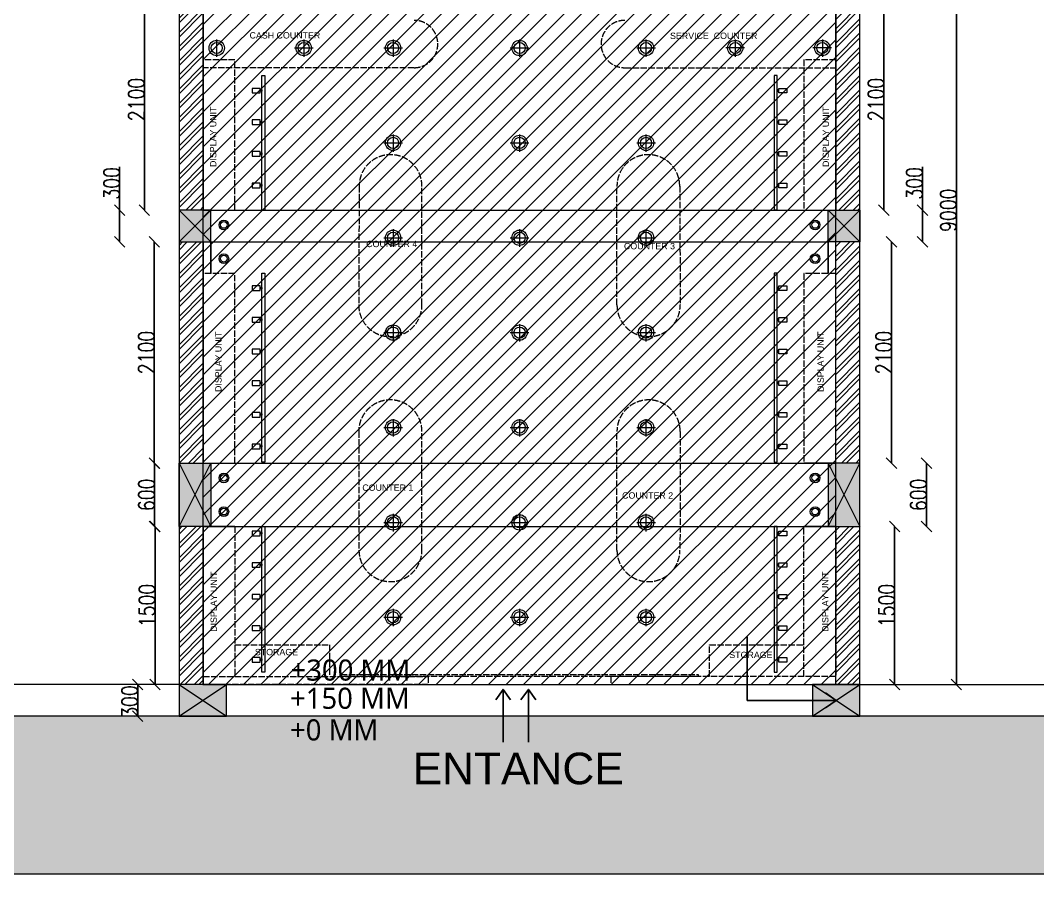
# Model space of a CAD drawing. Header units: millimetres. Extents: x 1926 to 160733, y 10813 to 39285.
# Drawn here: x 90556 to 100208, y 21047 to 29227 of the extents above; entities that cross this region are included whole.
import ezdxf

# ---------------------------------------------------------------- set-up
doc = ezdxf.new("R2010")
doc.units = ezdxf.units.MM
doc.linetypes.add('ACAD_ISO02W100', pattern=[15, 12, -3])
doc.layers.get('Defpoints').update_dxf_attribs({"lineweight": 0})
for name, color, linetype, lineweight in [('celling', 30, 'Continuous', 0), ('COLOUNM', 7, 'Continuous', 0), ('furn 2', 253, 'ACAD_ISO02W100', 0), ('hatch', 7, 'Continuous', 0), ('SCALE FORMET TEXT', 7, 'Continuous', 0), ('txt', 5, 'Continuous', 0), ('wall', 250, 'Continuous', 0)]:
    doc.layers.add(name, color=color, linetype=linetype, lineweight=lineweight)
doc.styles.add('DIM_FONT', font='SIMPLEX.shx', dxfattribs={"width": 0.8})
doc.styles.get("Standard").update_dxf_attribs({"font": 'arial.ttf'})
doc.styles.add('style4', font='swissck.ttf')
doc.dimstyles.new('Annotative', dxfattribs={"dimscale": 0, "dimtxt": 2.5, "dimasz": 2.5, "dimexe": 1.25, "dimexo": 0.625, "dimtad": 1, "dimtxsty": 'Standard', "dimcen": 2.5, "dimadec": 0, "dimazin": 0, "dimtfac": 1, "dimtmove": 0, "dimatfit": 3, "dimfxl": 1, "dimarcsym": 0})
doc.dimstyles.new('ISO-25', dxfattribs={"dimtxt": 2.5, "dimasz": 2.5, "dimexe": 1.25, "dimexo": 0.625, "dimtad": 1, "dimtxsty": 'Standard', "dimcen": 2.5, "dimadec": 0, "dimazin": 0, "dimtfac": 1, "dimtmove": 0, "dimatfit": 3, "dimfxl": 1, "dimarcsym": 0})

# ---------------------------------------------------------------- blocks, each defined once
blk = doc.blocks.new('_Oblique')
at = {"color": 0, "linetype": 'ByBlock', "lineweight": -2}
blk.add_line((-0.5, -0.5), (0.5, 0.5), dxfattribs=at)
blk = doc.blocks.new('*D303')
at = {"color": 0, "lineweight": -2, "transparency": 16777216}
blk.add_line((98749.2, 29526.2), (98749.2, 27426.2), dxfattribs=at)
at = {"layer": 'Defpoints', "color": 0, "transparency": 16777216}
for p in [(98291.4, 29526.2), (98291.4, 27426.2), (98749.2, 27426.2)]:
    blk.add_point(p, dxfattribs=at)
at = {"color": 0, "lineweight": -2, "transparency": 16777216, "xscale": 100, "yscale": 100, "zscale": 100}
for p, rotation in [((98749.2, 29526.2), 90), ((98749.2, 27426.2), 270)]:
    blk.add_blockref('_Oblique', p, dxfattribs=dict(at, rotation=rotation))
at = {"color": 0, "transparency": 16777216, "insert": (98673.5, 28476.2), "char_height": 150, "attachment_point": 5, "rotation": 90, "style": 'DIM_FONT'}
blk.add_mtext('2100', dxfattribs=at)
blk = doc.blocks.new('*D304')
at = {"color": 0, "lineweight": -2, "transparency": 16777216}
for p, q in [((99114.3, 27426.2), (99114.3, 27836.1)), ((99114.3, 27126.2), (99114.3, 27426.2))]:
    blk.add_line(p, q, dxfattribs=at)
at = {"layer": 'Defpoints', "color": 0, "transparency": 16777216}
for p in [(98521.4, 27426.2), (99114.3, 27426.2), (98521.4, 27126.2)]:
    blk.add_point(p, dxfattribs=at)
at = {"color": 0, "lineweight": -2, "transparency": 16777216, "xscale": 100, "yscale": 100, "zscale": 100}
for p, rotation in [((99114.3, 27426.2), 90), ((99114.3, 27126.2), 270)]:
    blk.add_blockref('_Oblique', p, dxfattribs=dict(at, rotation=rotation))
at = {"color": 0, "transparency": 16777216, "insert": (99038.6, 27681.1), "char_height": 150, "attachment_point": 5, "rotation": 90, "style": 'DIM_FONT'}
blk.add_mtext('300', dxfattribs=at)
blk = doc.blocks.new('*D305')
at = {"color": 0, "lineweight": -2, "transparency": 16777216}
blk.add_line((98822, 27126.2), (98822, 25026.2), dxfattribs=at)
at = {"layer": 'Defpoints', "color": 0, "transparency": 16777216}
for p in [(98521.4, 27126.2), (98521.4, 25026.2), (98822, 25026.2)]:
    blk.add_point(p, dxfattribs=at)
at = {"color": 0, "lineweight": -2, "transparency": 16777216, "xscale": 100, "yscale": 100, "zscale": 100}
for p, rotation in [((98822, 27126.2), 90), ((98822, 25026.2), 270)]:
    blk.add_blockref('_Oblique', p, dxfattribs=dict(at, rotation=rotation))
at = {"color": 0, "transparency": 16777216, "insert": (98746.4, 26076.2), "char_height": 150, "attachment_point": 5, "rotation": 90, "style": 'DIM_FONT'}
blk.add_mtext('2100', dxfattribs=at)
blk = doc.blocks.new('*D306')
at = {"color": 0, "lineweight": -2, "transparency": 16777216}
blk.add_line((99152.5, 24426.2), (99152.5, 25026.2), dxfattribs=at)
at = {"layer": 'Defpoints', "color": 0, "transparency": 16777216}
for p in [(98521.4, 25026.2), (99152.5, 25026.2), (98521.4, 24426.2)]:
    blk.add_point(p, dxfattribs=at)
at = {"color": 0, "lineweight": -2, "transparency": 16777216, "xscale": 100, "yscale": 100, "zscale": 100}
for p, rotation in [((99152.5, 25026.2), 90), ((99152.5, 24426.2), 270)]:
    blk.add_blockref('_Oblique', p, dxfattribs=dict(at, rotation=rotation))
at = {"color": 0, "transparency": 16777216, "insert": (99076.8, 24726.2), "char_height": 150, "attachment_point": 5, "rotation": 90, "style": 'DIM_FONT'}
blk.add_mtext('600', dxfattribs=at)
blk = doc.blocks.new('*D307')
at = {"color": 0, "lineweight": -2, "transparency": 16777216}
blk.add_line((98850.9, 24426.2), (98850.9, 22926.2), dxfattribs=at)
at = {"layer": 'Defpoints', "color": 0, "transparency": 16777216}
for p in [(98521.4, 24426.2), (98521.4, 22926.2), (98850.9, 22926.2)]:
    blk.add_point(p, dxfattribs=at)
at = {"color": 0, "lineweight": -2, "transparency": 16777216, "xscale": 100, "yscale": 100, "zscale": 100}
for p, rotation in [((98850.9, 24426.2), 90), ((98850.9, 22926.2), 270)]:
    blk.add_blockref('_Oblique', p, dxfattribs=dict(at, rotation=rotation))
at = {"color": 0, "transparency": 16777216, "insert": (98775.2, 23676.2), "char_height": 150, "attachment_point": 5, "rotation": 90, "style": 'DIM_FONT'}
blk.add_mtext('1500', dxfattribs=at)
blk = doc.blocks.new('*D309')
at = {"color": 0, "lineweight": -2, "transparency": 16777216}
blk.add_line((91732.3, 27426.2), (91732.3, 29526.2), dxfattribs=at)
at = {"layer": 'Defpoints', "color": 0, "transparency": 16777216}
for p in [(91732.3, 29526.2), (92061.4, 29526.2), (92067.8, 27426.2)]:
    blk.add_point(p, dxfattribs=at)
at = {"color": 0, "lineweight": -2, "transparency": 16777216, "xscale": 100, "yscale": 100, "zscale": 100}
for p, rotation in [((91732.3, 29526.2), 90), ((91732.3, 27426.2), 270)]:
    blk.add_blockref('_Oblique', p, dxfattribs=dict(at, rotation=rotation))
at = {"color": 0, "transparency": 16777216, "insert": (91656.7, 28476.2), "char_height": 150, "attachment_point": 5, "rotation": 90, "style": 'DIM_FONT'}
blk.add_mtext('2100', dxfattribs=at)
blk = doc.blocks.new('*D310')
at = {"color": 0, "lineweight": -2, "transparency": 16777216}
for p, q in [((91497.7, 27426.2), (91497.7, 27836.1)), ((91497.7, 27126.2), (91497.7, 27426.2))]:
    blk.add_line(p, q, dxfattribs=at)
at = {"layer": 'Defpoints', "color": 0, "transparency": 16777216}
for p in [(91497.7, 27426.2), (92061.4, 27426.2), (92061.4, 27126.2)]:
    blk.add_point(p, dxfattribs=at)
at = {"color": 0, "lineweight": -2, "transparency": 16777216, "xscale": 100, "yscale": 100, "zscale": 100}
for p, rotation in [((91497.7, 27426.2), 90), ((91497.7, 27126.2), 270)]:
    blk.add_blockref('_Oblique', p, dxfattribs=dict(at, rotation=rotation))
at = {"color": 0, "transparency": 16777216, "insert": (91422.1, 27681.1), "char_height": 150, "attachment_point": 5, "rotation": 90, "style": 'DIM_FONT'}
blk.add_mtext('300', dxfattribs=at)
blk = doc.blocks.new('*D311')
at = {"color": 0, "lineweight": -2, "transparency": 16777216}
blk.add_line((91826.3, 25026.2), (91826.3, 27126.2), dxfattribs=at)
at = {"layer": 'Defpoints', "color": 0, "transparency": 16777216}
for p in [(91826.3, 27126.2), (92061.4, 27126.2), (92061.4, 25026.2)]:
    blk.add_point(p, dxfattribs=at)
at = {"color": 0, "lineweight": -2, "transparency": 16777216, "xscale": 100, "yscale": 100, "zscale": 100}
for p, rotation in [((91826.3, 27126.2), 90), ((91826.3, 25026.2), 270)]:
    blk.add_blockref('_Oblique', p, dxfattribs=dict(at, rotation=rotation))
at = {"color": 0, "transparency": 16777216, "insert": (91750.6, 26076.2), "char_height": 150, "attachment_point": 5, "rotation": 90, "style": 'DIM_FONT'}
blk.add_mtext('2100', dxfattribs=at)
blk = doc.blocks.new('*D312')
at = {"color": 0, "lineweight": -2, "transparency": 16777216}
blk.add_line((91828.3, 25026.2), (91828.3, 24426.2), dxfattribs=at)
at = {"layer": 'Defpoints', "color": 0, "transparency": 16777216}
for p in [(92361.4, 25026.2), (91828.3, 24426.2), (92361.4, 24426.2)]:
    blk.add_point(p, dxfattribs=at)
at = {"color": 0, "lineweight": -2, "transparency": 16777216, "xscale": 100, "yscale": 100, "zscale": 100}
for p, rotation in [((91828.3, 25026.2), 90), ((91828.3, 24426.2), 270)]:
    blk.add_blockref('_Oblique', p, dxfattribs=dict(at, rotation=rotation))
at = {"color": 0, "transparency": 16777216, "insert": (91752.7, 24726.2), "char_height": 150, "attachment_point": 5, "rotation": 90, "style": 'DIM_FONT'}
blk.add_mtext('600', dxfattribs=at)
blk = doc.blocks.new('*D313')
at = {"color": 0, "lineweight": -2, "transparency": 16777216}
blk.add_line((91833.6, 24426.2), (91833.6, 22926.2), dxfattribs=at)
at = {"layer": 'Defpoints', "color": 0, "transparency": 16777216}
for p in [(92289.6, 24426.2), (91833.6, 22926.2), (92289.6, 22926.2)]:
    blk.add_point(p, dxfattribs=at)
at = {"color": 0, "lineweight": -2, "transparency": 16777216, "xscale": 100, "yscale": 100, "zscale": 100}
for p, rotation in [((91833.6, 24426.2), 90), ((91833.6, 22926.2), 270)]:
    blk.add_blockref('_Oblique', p, dxfattribs=dict(at, rotation=rotation))
at = {"color": 0, "transparency": 16777216, "insert": (91758, 23676.2), "char_height": 150, "attachment_point": 5, "rotation": 90, "style": 'DIM_FONT'}
blk.add_mtext('1500', dxfattribs=at)
blk = doc.blocks.new('*D315')
at = {"color": 0, "lineweight": -2, "transparency": 16777216}
blk.add_line((99436.6, 31926.2), (99436.6, 22926.2), dxfattribs=at)
at = {"layer": 'Defpoints', "color": 0, "transparency": 16777216}
for p in [(97612, 31926.2), (97612, 22926.2), (99436.6, 22926.2)]:
    blk.add_point(p, dxfattribs=at)
at = {"color": 0, "lineweight": -2, "transparency": 16777216, "xscale": 100, "yscale": 100, "zscale": 100}
for p, rotation in [((99436.6, 31926.2), 90), ((99436.6, 22926.2), 270)]:
    blk.add_blockref('_Oblique', p, dxfattribs=dict(at, rotation=rotation))
at = {"color": 0, "transparency": 16777216, "insert": (99361, 27426.2), "char_height": 150, "attachment_point": 5, "rotation": 90, "style": 'DIM_FONT'}
blk.add_mtext('9000', dxfattribs=at)
blk = doc.blocks.new('*D322')
at = {"color": 0, "lineweight": -2, "transparency": 16777216}
blk.add_line((91669.1, 22926.2), (91669.1, 22626.2), dxfattribs=at)
at = {"layer": 'Defpoints', "color": 0, "transparency": 16777216}
for p in [(92212.9, 22926.2), (91669.1, 22626.2), (92212.9, 22626.2)]:
    blk.add_point(p, dxfattribs=at)
at = {"color": 0, "lineweight": -2, "transparency": 16777216, "xscale": 100, "yscale": 100, "zscale": 100}
for p, rotation in [((91669.1, 22926.2), 90), ((91669.1, 22626.2), 270)]:
    blk.add_blockref('_Oblique', p, dxfattribs=dict(at, rotation=rotation))
at = {"color": 0, "transparency": 16777216, "insert": (91593.4, 22764.9), "char_height": 150, "attachment_point": 5, "rotation": 90, "style": 'DIM_FONT'}
blk.add_mtext('300', dxfattribs=at)

msp = doc.modelspace()

# ---------------------------------------------------------------- hatches: boundary and pattern name
at = {"layer": 'celling'}
h = msp.add_hatch(dxfattribs=at)
h.set_pattern_fill('ANSI31', color=256, scale=37)
h.set_pattern_definition([(45, (323686.36, -369231.39), (-83.06737, 83.06737), [])])
h.paths.add_polyline_path([(98291.422, 29977.72), (92286.422, 29977.72), (92286.422, 22926.232), (98291.422, 22926.232)])
at = {"layer": 'hatch', "linetype": 'Continuous', "ltscale": 3, "true_color": 0xc7c8ca}
h = msp.add_hatch(dxfattribs=at)
h.set_pattern_fill('ANSI32', color=9, scale=10)
h.set_pattern_definition([(45, (-1071278.23, 18299.64), (-67.351921, 67.351921), []), (45, (-1071233.33, 18299.64), (-67.351921, 67.351921), [])])
h.paths.add_polyline_path([(98521.422, 31926.232), (98291.422, 31926.232), (98291.422, 30126.232), (98521.422, 30126.232)])
h.paths.add_polyline_path([(93641.422, 31926.232), (93491.422, 31926.232), (93491.422, 30876.232), (93641.422, 30876.232)])
h.paths.add_polyline_path([(92291.422, 31926.232), (92061.422, 31926.232), (92061.422, 30126.232), (92291.422, 30126.232)])
h.paths.add_polyline_path([(93641.422, 30126.232), (92361.422, 30126.232), (92361.422, 29976.232), (93641.422, 29976.232)])
h.paths.add_polyline_path([(92291.422, 29526.232), (92061.422, 29526.232), (92061.422, 27426.232), (92291.422, 27426.232)])
h.paths.add_polyline_path([(92291.422, 27126.232), (92061.422, 27126.232), (92061.422, 25026.232), (92291.422, 25026.232)])
h.paths.add_polyline_path([(98521.422, 27126.232), (98291.422, 27126.232), (98291.422, 25026.232), (98521.422, 25026.232)])
h.paths.add_polyline_path([(92291.422, 24426.232), (92061.422, 24426.232), (92061.422, 22926.232), (92291.422, 22926.232)])
h.paths.add_polyline_path([(98521.422, 24426.232), (98291.422, 24426.232), (98291.422, 22926.232), (98521.422, 22926.232)])
h.paths.add_polyline_path([(98521.422, 29526.232), (98291.422, 29526.232), (98291.422, 27426.232), (98521.422, 27426.232)])
h.paths.add_polyline_path([(92577.037, 30828.781), (93385.003, 30828.781), (93385.003, 31299.653), (92577.037, 31299.653)], flags=9)
h.paths.add_polyline_path([(89245.723, 12656.425), (97218.369, 12656.425), (97218.369, 13377.673), (89245.723, 13377.673)], flags=9)
h.paths.add_polyline_path([(98566.025, 29717.371), (98978.678, 29717.371), (98978.678, 30026.478), (98566.025, 30026.478)], flags=9)
h.paths.add_polyline_path([(98566.025, 27132.34), (98978.678, 27132.34), (98978.678, 27441.446), (98566.025, 27441.446)], flags=9)
h.paths.add_polyline_path([(98566.025, 24617.371), (98978.678, 24617.371), (98978.678, 24926.478), (98566.025, 24926.478)], flags=9)
h.paths.add_polyline_path([(91636.553, 29717.371), (92049.207, 29717.371), (92049.207, 30026.478), (91636.553, 30026.478)], flags=9)
h.paths.add_polyline_path([(91636.553, 27132.34), (92049.207, 27132.34), (92049.207, 27441.446), (91636.553, 27441.446)], flags=9)
h.paths.add_polyline_path([(90632.475, 10813.117), (99877.117, 10813.117), (99877.117, 11901.803), (90632.475, 11901.803)], flags=9)
h.paths.add_polyline_path([(104503.65, 11504.023), (104982.311, 11504.023), (104982.311, 12223.898), (104503.65, 12223.898)], flags=9)
h.paths.add_polyline_path([(89147.086, 13420.952), (97285.023, 13420.952), (97285.023, 14509.638), (89147.086, 14509.638)], flags=9)
h.paths.add_polyline_path([(87109.72, 12843.246), (87981.056, 12843.246), (87981.056, 14282.683), (87109.72, 14282.683)], flags=9)
h.paths.add_polyline_path([(87974.262, 13005.642), (89059.344, 13005.642), (89059.344, 14094.328), (87974.262, 14094.328)], flags=9)
h.paths.add_polyline_path([(96347.765, 20336.578), (97768.488, 20336.578), (97768.488, 20783.641), (96347.765, 20783.641)], flags=9)
h.paths.add_polyline_path([(93089.262, 17879.395), (94509.985, 17879.395), (94509.985, 18326.458), (93089.262, 18326.458)], flags=9)
h.paths.add_polyline_path([(94626.864, 27956.008), (96688.39, 27956.008), (96688.39, 28897.837), (94626.864, 28897.837)], flags=9)
h.paths.add_polyline_path([(102907.837, 21173.094), (104313.712, 21173.094), (104313.712, 21620.156), (102907.837, 21620.156)], flags=9)
h.paths.add_polyline_path([(102703.381, 18289.92), (104618.358, 18289.92), (104618.358, 18736.982), (102703.381, 18736.982)], flags=9)
h.paths.add_polyline_path([(91636.553, 24617.371), (92049.207, 24617.371), (92049.207, 24926.478), (91636.553, 24926.478)], flags=9)
h.paths.add_polyline_path([(99789.434, 26478.202), (101493.817, 26478.202), (101493.817, 27424.414), (99789.434, 27424.414)], flags=9)
h.paths.add_polyline_path([(89445.765, 26478.202), (90959.077, 26478.202), (90959.077, 27424.414), (89445.765, 27424.414)], flags=9)
h.paths.add_polyline_path([(95561.501, 22544.45), (95971.63, 22544.45), (95971.63, 22963.281), (95561.501, 22963.281)], flags=9)
h.paths.add_polyline_path([(93191.422, 32156.232), (93191.422, 31926.232), (98521.422, 31926.232), (102213.534, 31926.232), (102213.534, 32156.232)])
h.paths.add_polyline_path([(91161.422, 31926.232), (91161.422, 32156.232), (88369.309, 32156.232), (88369.309, 31926.232)])
h.paths.add_polyline_path([(91761.422, 32156.232), (91761.422, 31926.232), (92591.422, 31926.232), (92591.422, 32156.232)])
at = {"layer": 'wall', "true_color": 0xc7c8ca}
h = msp.add_hatch(color=9, dxfattribs=at)
h.dxf.hatch_style = 1
h.paths.add_polyline_path([(98521.422, 30126.232), (98221.422, 30126.232), (98221.422, 29526.232), (98521.422, 29526.232)])
h.paths.add_polyline_path([(92361.422, 30126.232), (92061.422, 30126.232), (92061.422, 29526.232), (92361.422, 29526.232)])
h.paths.add_polyline_path([(92361.422, 27426.232), (92061.422, 27426.232), (92061.422, 27126.232), (92361.422, 27126.232)])
h.paths.add_polyline_path([(98521.422, 27426.232), (98221.422, 27426.232), (98221.422, 27126.232), (98521.422, 27126.232)])
h.paths.add_polyline_path([(98521.422, 25026.232), (98221.422, 25026.232), (98221.422, 24426.232), (98521.422, 24426.232)])
h.paths.add_polyline_path([(92361.422, 25026.232), (92061.422, 25026.232), (92061.422, 24426.232), (92361.422, 24426.232)])
h = msp.add_hatch(color=9, dxfattribs=at)
h.dxf.hatch_style = 1
h.paths.add_polyline_path([(92511.422, 22626.232), (92511.422, 22926.232), (92061.422, 22926.232), (92061.422, 22626.232)])
h.paths.add_polyline_path([(98071.422, 22926.232), (98071.422, 22626.232), (98521.422, 22626.232), (98521.422, 22926.232)])
h = msp.add_hatch(dxfattribs=at)
h.set_pattern_fill('AR-PARQ1', color=9)
h.set_pattern_definition([(90, (-1071278.23, 18299.64), (-304.8, 304.8), [304.8, -304.8]), (90, (-1071227.43, 18299.64), (-304.8, 304.8), [304.8, -304.8]), (90, (-1071176.63, 18299.64), (-304.8, 304.8), [304.8, -304.8]), (90, (-1071125.83, 18299.64), (-304.8, 304.8), [304.8, -304.8]), (90, (-1071075.03, 18299.64), (-304.8, 304.8), [304.8, -304.8]), (90, (-1071024.23, 18299.64), (-304.8, 304.8), [304.8, -304.8]), (90, (-1070973.43, 18299.64), (-304.8, 304.8), [304.8, -304.8]), (0, (-1071278.23, 18604.44), (304.8, -304.8), [304.8, -304.8]), (0, (-1071278.23, 18655.24), (304.8, -304.8), [304.8, -304.8]), (0, (-1071278.23, 18706.04), (304.8, -304.8), [304.8, -304.8]), (0, (-1071278.23, 18756.84), (304.8, -304.8), [304.8, -304.8]), (0, (-1071278.23, 18807.64), (304.8, -304.8), [304.8, -304.8]), (0, (-1071278.23, 18858.44), (304.8, -304.8), [304.8, -304.8]), (0, (-1071278.23, 18909.24), (304.8, -304.8), [304.8, -304.8])])
h.paths.add_polyline_path([(102176.808, 22626.232), (88406.036, 22626.232), (88406.036, 21126.232), (102176.808, 21126.232)])

# ---------------------------------------------------------------- linework, layer by layer
for p, q in [((92361.422, 27126.232), (92361.422, 26826.617)), ((98221.422, 27126.232), (98221.422, 26826.617)), ((97990.324, 25026.331), (98291.568, 25026.331)), ((92290.605, 24426.241), (92591.848, 24426.241)), ((97990.324, 24426.241), (98291.568, 24426.241))]:
    msp.add_line(p, q)
at = {"layer": 'celling'}
for p, q in [((92417.939, 29044.668), (92417.939, 28879.679)), ((93156.609, 28964.766), (93333.601, 28964.766)), ((93243.746, 29044.668), (93243.746, 28879.679)), ((94004.284, 28964.766), (94181.276, 28964.766)), ((94091.422, 29044.668), (94091.422, 28879.679)), ((95204.284, 28964.766), (95381.276, 28964.766)), ((95291.422, 29044.668), (95291.422, 28879.679)), ((96404.284, 28964.766), (96581.276, 28964.766)), ((96491.422, 29044.668), (96491.422, 28879.679)), ((97426.235, 28964.766), (97249.242, 28964.766)), ((97339.097, 29044.668), (97339.097, 28879.679)), ((98252.042, 28964.766), (98075.05, 28964.766)), ((98164.905, 29044.668), (98164.905, 28879.679)), ((94091.422, 28144.668), (94091.422, 27979.679)), ((95291.422, 28144.668), (95291.422, 27979.679)), ((96491.422, 28144.668), (96491.422, 27979.679)), ((94004.284, 28064.766), (94181.276, 28064.766)), ((95204.284, 28064.766), (95381.276, 28064.766)), ((96404.284, 28064.766), (96581.276, 28064.766)), ((94091.422, 27244.668), (94091.422, 27079.679)), ((95291.422, 27244.668), (95291.422, 27079.679)), ((96491.422, 27244.668), (96491.422, 27079.679)), ((94004.284, 27164.766), (94181.276, 27164.766)), ((95204.284, 27164.766), (95381.276, 27164.766)), ((96404.284, 27164.766), (96581.276, 27164.766)), ((94004.284, 26264.766), (94181.276, 26264.766)), ((94091.422, 26344.668), (94091.422, 26179.679)), ((95204.284, 26264.766), (95381.276, 26264.766)), ((95291.422, 26344.668), (95291.422, 26179.679)), ((96404.284, 26264.766), (96581.276, 26264.766)), ((96491.422, 26344.668), (96491.422, 26179.679)), ((94091.422, 25444.668), (94091.422, 25279.679)), ((95291.422, 25444.668), (95291.422, 25279.679)), ((96491.422, 25444.668), (96491.422, 25279.679)), ((94004.284, 25364.766), (94181.276, 25364.766)), ((95204.284, 25364.766), (95381.276, 25364.766)), ((96404.284, 25364.766), (96581.276, 25364.766)), ((94091.422, 24544.668), (94091.422, 24379.679)), ((95291.422, 24544.668), (95291.422, 24379.679)), ((96491.422, 24544.668), (96491.422, 24379.679)), ((94004.284, 24464.766), (94181.276, 24464.766)), ((95204.284, 24464.766), (95381.276, 24464.766)), ((96404.284, 24464.766), (96581.276, 24464.766)), ((94004.284, 23564.766), (94181.276, 23564.766)), ((94091.422, 23644.668), (94091.422, 23479.679)), ((95204.284, 23564.766), (95381.276, 23564.766)), ((95291.422, 23644.668), (95291.422, 23479.679)), ((96404.284, 23564.766), (96581.276, 23564.766)), ((96491.422, 23644.668), (96491.422, 23479.679))]:
    msp.add_line(p, q, dxfattribs=at)
msp.add_lwpolyline([(92286.422, 22926.232), (98291.422, 22926.232), (98291.422, 29977.72), (92286.422, 29977.72)], close=True, dxfattribs=at)
for centre, radius in [((92418.388, 28964.766), 72.661), ((92418.388, 28964.766), 53.234), ((93244.196, 28964.766), 72.661), ((93244.196, 28964.766), 53.234), ((94091.871, 28964.766), 72.661), ((94091.871, 28964.766), 53.234), ((95291.871, 28964.766), 72.661), ((95291.871, 28964.766), 53.234), ((96491.871, 28964.766), 72.661), ((96491.871, 28964.766), 53.234), ((97338.648, 28964.766), 72.661), ((97338.648, 28964.766), 53.234), ((98164.455, 28964.766), 72.661), ((98164.455, 28964.766), 53.234), ((94091.871, 28064.766), 72.661), ((94091.871, 28064.766), 53.234), ((95291.871, 28064.766), 72.661), ((95291.871, 28064.766), 53.234), ((96491.871, 28064.766), 72.661), ((96491.871, 28064.766), 53.234), ((92486.493, 27286.143), 46.08), ((92486.493, 27286.143), 31.83), ((98096.351, 27286.143), 46.08), ((98096.351, 27286.143), 31.83), ((94091.871, 27164.766), 72.661), ((95291.871, 27164.766), 72.661), ((96491.871, 27164.766), 72.661), ((94091.871, 27164.766), 53.234), ((95291.871, 27164.766), 53.234), ((96491.871, 27164.766), 53.234), ((92486.493, 26966.322), 46.08), ((92486.493, 26966.322), 31.83), ((98096.351, 26966.322), 46.08), ((98096.351, 26966.322), 31.83), ((94091.871, 26264.766), 72.661), ((94091.871, 26264.766), 53.234), ((95291.871, 26264.766), 72.661), ((95291.871, 26264.766), 53.234), ((96491.871, 26264.766), 72.661), ((96491.871, 26264.766), 53.234), ((94091.871, 25364.766), 72.661), ((94091.871, 25364.766), 53.234), ((95291.871, 25364.766), 72.661), ((95291.871, 25364.766), 53.234), ((96491.871, 25364.766), 72.661), ((96491.871, 25364.766), 53.234), ((92486.493, 24886.627), 46.08), ((92486.493, 24886.627), 31.83), ((98096.351, 24886.627), 46.08), ((98096.351, 24886.627), 31.83), ((92486.493, 24566.806), 46.08), ((92486.493, 24566.806), 31.83), ((94091.871, 24464.766), 72.661), ((94091.871, 24464.766), 53.234), ((95291.871, 24464.766), 72.661), ((95291.871, 24464.766), 53.234), ((96491.871, 24464.766), 72.661), ((96491.871, 24464.766), 53.234), ((98096.351, 24566.806), 46.08), ((98096.351, 24566.806), 31.83), ((94091.871, 23564.766), 72.661), ((94091.871, 23564.766), 53.234), ((95291.871, 23564.766), 72.661), ((95291.871, 23564.766), 53.234), ((96491.871, 23564.766), 72.661), ((96491.871, 23564.766), 53.234)]:
    msp.add_circle(centre, radius, dxfattribs=at)
at = {"layer": 'COLOUNM'}
for points in [[(92061.422, 27126.232), (92361.422, 27126.232), (92361.422, 27426.232), (92061.422, 27426.232)], [(98521.422, 27126.232), (98221.422, 27126.232), (98221.422, 27426.232), (98521.422, 27426.232)], [(92061.422, 25026.232), (92361.422, 25026.232), (92361.422, 24426.232), (92061.422, 24426.232)], [(98521.422, 25026.232), (98221.422, 25026.232), (98221.422, 24426.232), (98521.422, 24426.232)]]:
    msp.add_lwpolyline(points, close=True, dxfattribs=at)
at = {"layer": 'furn 2', "ltscale": 5}
for p, q in [((94291.734, 28777.525), (92290.619, 28777.525)), ((96290.453, 28777.525), (98291.568, 28777.525)), ((98291.568, 28851.645), (97990.324, 28851.645)), ((97990.324, 28851.645), (97990.324, 27426.722)), ((97990.324, 27426.722), (98291.568, 27426.722)), ((98291.568, 26826.617), (97990.324, 26826.617)), ((97990.324, 26826.617), (97990.324, 25026.331)), ((92591.848, 24426.241), (92591.862, 23001.318)), ((97990.324, 23302.561), (97990.324, 24426.241)), ((92591.862, 23302.561), (93488.419, 23302.561)), ((93488.419, 23302.561), (93488.419, 23001.318)), ((97093.768, 23001.318), (97093.768, 23302.561)), ((97093.768, 23302.561), (97990.324, 23302.561))]:
    msp.add_line(p, q, dxfattribs=at)
for points in [[(92591.862, 28851.645), (92290.605, 28851.645), (92290.605, 27426.722), (92591.862, 27426.722)], [(92591.848, 26826.617), (92290.605, 26826.617), (92290.605, 25026.331), (92591.848, 25026.331)], [(97990.324, 24426.241), (98291.568, 24426.241), (98291.568, 23001.318), (97990.324, 23001.318)], [(92290.605, 23001.318), (94425.615, 23001.318), (94425.615, 22927.198), (92290.605, 22927.198)], [(93595.998, 23020.454), (96986.174, 23020.454), (96986.174, 23001.318), (93595.998, 23001.318)], [(96156.572, 22927.198), (98291.568, 22927.198), (98291.568, 23001.318), (96156.572, 23001.318)]]:
    msp.add_lwpolyline(points, close=True, dxfattribs=at)
for points in [[(93770.519, 27655.017), (93765.749, 26527.77, 1.00397594), (94365.854, 26527.77), (94365.875, 27655.017)], [(96811.668, 27655.017), (96816.438, 26527.77, -1.00397594), (96216.333, 26527.77), (96216.311, 27655.017)], [(93768.145, 24201.499, 0.999976), (94365.854, 24201.499), (94365.854, 25327.574, 0.99606371), (93765.763, 25327.574), (93768.145, 24200.874)], [(96814.042, 24201.499, -0.999976), (96216.333, 24201.499), (96216.333, 25327.574, -0.99606371), (96816.423, 25327.574), (96814.041, 24200.874)]]:
    msp.add_lwpolyline(points, format="xyb", dxfattribs=at)
for centre, radius, start, end in [((94291.734, 29002.266), 224.742, 270, 90), ((96290.453, 29002.266), 224.742, 90, 270), ((94068.197, 27655.017), 297.678, 359.3133784, 180.6866216), ((96513.99, 27655.017), 297.678, 359.3133784, 180.6866216)]:
    msp.add_arc(centre, radius, start, end, dxfattribs=at)
at = {"layer": 'txt'}
for p, q in [((92847.304, 27426.232), (92875.365, 27426.232)), ((97735.539, 27426.232), (97707.478, 27426.232)), ((92875.365, 25035.751), (92847.304, 25035.751)), ((97707.478, 25035.751), (97735.539, 25035.751))]:
    msp.add_line(p, q, dxfattribs=at)
for points in [[(92847.304, 27426.232), (92847.304, 28702.525), (92875.365, 28702.525), (92875.365, 27426.232)], [(97735.539, 27426.232), (97735.539, 28702.525), (97707.478, 28702.525), (97707.478, 27426.232)], [(92847.304, 25035.751), (92847.304, 26827.909), (92875.365, 26827.909), (92875.365, 25035.751)], [(97735.539, 25035.751), (97735.539, 26827.909), (97707.478, 26827.909), (97707.478, 25035.751)], [(92847.304, 23042.385), (92847.304, 24426.232), (92875.365, 24426.232), (92875.365, 23042.385)], [(97735.539, 23042.385), (97735.539, 24426.232), (97707.478, 24426.232), (97707.478, 23042.385)], [(92875.365, 23042.385), (92847.304, 23042.385)], [(97707.478, 23042.385), (97735.539, 23042.385)]]:
    msp.add_lwpolyline(points, dxfattribs=at)
for points in [[(92831.379, 28581.924), (92755.669, 28581.924), (92755.669, 28538.544), (92831.379, 28538.544)], [(97751.464, 28581.924), (97827.174, 28581.924), (97827.174, 28538.544), (97751.464, 28538.544)], [(92831.379, 28568.981), (92847.304, 28568.981), (92847.304, 28555.47), (92831.379, 28555.47)], [(97751.464, 28568.981), (97735.539, 28568.981), (97735.539, 28555.47), (97751.464, 28555.47)], [(92831.379, 28281.924), (92755.669, 28281.924), (92755.669, 28238.544), (92831.379, 28238.544)], [(97751.464, 28281.924), (97827.174, 28281.924), (97827.174, 28238.544), (97751.464, 28238.544)], [(92831.379, 28268.981), (92847.304, 28268.981), (92847.304, 28255.47), (92831.379, 28255.47)], [(97751.464, 28268.981), (97735.539, 28268.981), (97735.539, 28255.47), (97751.464, 28255.47)], [(92831.379, 27981.924), (92755.669, 27981.924), (92755.669, 27938.544), (92831.379, 27938.544)], [(92831.379, 27968.981), (92847.304, 27968.981), (92847.304, 27955.47), (92831.379, 27955.47)], [(97751.464, 27968.981), (97735.539, 27968.981), (97735.539, 27955.47), (97751.464, 27955.47)], [(97751.464, 27981.924), (97827.174, 27981.924), (97827.174, 27938.544), (97751.464, 27938.544)], [(92831.379, 27681.924), (92755.669, 27681.924), (92755.669, 27638.544), (92831.379, 27638.544)], [(92831.379, 27668.981), (92847.304, 27668.981), (92847.304, 27655.47), (92831.379, 27655.47)], [(97751.464, 27668.981), (97735.539, 27668.981), (97735.539, 27655.47), (97751.464, 27655.47)], [(97751.464, 27681.924), (97827.174, 27681.924), (97827.174, 27638.544), (97751.464, 27638.544)], [(92831.379, 26707.308), (92755.669, 26707.308), (92755.669, 26663.928), (92831.379, 26663.928)], [(92831.379, 26694.365), (92847.304, 26694.365), (92847.304, 26680.854), (92831.379, 26680.854)], [(97751.464, 26694.365), (97735.539, 26694.365), (97735.539, 26680.854), (97751.464, 26680.854)], [(97751.464, 26707.308), (97827.174, 26707.308), (97827.174, 26663.928), (97751.464, 26663.928)], [(92831.379, 26407.308), (92755.669, 26407.308), (92755.669, 26363.928), (92831.379, 26363.928)], [(92831.379, 26394.365), (92847.304, 26394.365), (92847.304, 26380.854), (92831.379, 26380.854)], [(97751.464, 26394.365), (97735.539, 26394.365), (97735.539, 26380.854), (97751.464, 26380.854)], [(97751.464, 26407.308), (97827.174, 26407.308), (97827.174, 26363.928), (97751.464, 26363.928)], [(92831.379, 26107.308), (92755.669, 26107.308), (92755.669, 26063.928), (92831.379, 26063.928)], [(92831.379, 26094.365), (92847.304, 26094.365), (92847.304, 26080.854), (92831.379, 26080.854)], [(97751.464, 26094.365), (97735.539, 26094.365), (97735.539, 26080.854), (97751.464, 26080.854)], [(97751.464, 26107.308), (97827.174, 26107.308), (97827.174, 26063.928), (97751.464, 26063.928)], [(92831.379, 25807.308), (92755.669, 25807.308), (92755.669, 25763.928), (92831.379, 25763.928)], [(92831.379, 25794.365), (92847.304, 25794.365), (92847.304, 25780.854), (92831.379, 25780.854)], [(97751.464, 25794.365), (97735.539, 25794.365), (97735.539, 25780.854), (97751.464, 25780.854)], [(97751.464, 25807.308), (97827.174, 25807.308), (97827.174, 25763.928), (97751.464, 25763.928)], [(92831.379, 25507.308), (92755.669, 25507.308), (92755.669, 25463.928), (92831.379, 25463.928)], [(92831.379, 25494.365), (92847.304, 25494.365), (92847.304, 25480.854), (92831.379, 25480.854)], [(97751.464, 25494.365), (97735.539, 25494.365), (97735.539, 25480.854), (97751.464, 25480.854)], [(97751.464, 25507.308), (97827.174, 25507.308), (97827.174, 25463.928), (97751.464, 25463.928)], [(92831.379, 25207.308), (92755.669, 25207.308), (92755.669, 25163.928), (92831.379, 25163.928)], [(92831.379, 25194.365), (92847.304, 25194.365), (92847.304, 25180.854), (92831.379, 25180.854)], [(97751.464, 25194.365), (97735.539, 25194.365), (97735.539, 25180.854), (97751.464, 25180.854)], [(97751.464, 25207.308), (97827.174, 25207.308), (97827.174, 25163.928), (97751.464, 25163.928)], [(92831.379, 24381.924), (92755.669, 24381.924), (92755.669, 24338.544), (92831.379, 24338.544)], [(92831.379, 24368.981), (92847.304, 24368.981), (92847.304, 24355.47), (92831.379, 24355.47)], [(97751.464, 24368.981), (97735.539, 24368.981), (97735.539, 24355.47), (97751.464, 24355.47)], [(97751.464, 24381.924), (97827.174, 24381.924), (97827.174, 24338.544), (97751.464, 24338.544)], [(92831.379, 24081.924), (92755.669, 24081.924), (92755.669, 24038.544), (92831.379, 24038.544)], [(92831.379, 24068.981), (92847.304, 24068.981), (92847.304, 24055.47), (92831.379, 24055.47)], [(97751.464, 24068.981), (97735.539, 24068.981), (97735.539, 24055.47), (97751.464, 24055.47)], [(97751.464, 24081.924), (97827.174, 24081.924), (97827.174, 24038.544), (97751.464, 24038.544)], [(92831.379, 23781.924), (92755.669, 23781.924), (92755.669, 23738.544), (92831.379, 23738.544)], [(92831.379, 23768.981), (92847.304, 23768.981), (92847.304, 23755.47), (92831.379, 23755.47)], [(97751.464, 23768.981), (97735.539, 23768.981), (97735.539, 23755.47), (97751.464, 23755.47)], [(97751.464, 23781.924), (97827.174, 23781.924), (97827.174, 23738.544), (97751.464, 23738.544)], [(92831.379, 23481.924), (92755.669, 23481.924), (92755.669, 23438.544), (92831.379, 23438.544)], [(92831.379, 23468.981), (92847.304, 23468.981), (92847.304, 23455.47), (92831.379, 23455.47)], [(97751.464, 23468.981), (97735.539, 23468.981), (97735.539, 23455.47), (97751.464, 23455.47)], [(97751.464, 23481.924), (97827.174, 23481.924), (97827.174, 23438.544), (97751.464, 23438.544)], [(92831.379, 23181.924), (92755.669, 23181.924), (92755.669, 23138.544), (92831.379, 23138.544)], [(92831.379, 23168.981), (92847.304, 23168.981), (92847.304, 23155.47), (92831.379, 23155.47)], [(97751.464, 23168.981), (97735.539, 23168.981), (97735.539, 23155.47), (97751.464, 23155.47)], [(97751.464, 23181.924), (97827.174, 23181.924), (97827.174, 23138.544), (97751.464, 23138.544)]]:
    msp.add_lwpolyline(points, close=True, dxfattribs=at)
at = {"layer": 'wall'}
for p, q in [((92061.422, 31926.232), (92061.422, 22626.232)), ((98521.422, 22626.232), (98521.422, 31926.232)), ((92291.422, 29526.232), (92291.422, 27426.232)), ((98291.422, 29526.232), (98291.422, 27426.232)), ((92361.422, 27426.232), (92061.422, 27126.232)), ((92061.422, 27426.232), (92361.422, 27126.232)), ((92361.422, 27426.232), (98221.422, 27426.232)), ((98521.422, 27426.232), (98221.422, 27126.232)), ((98221.422, 27426.232), (98521.422, 27126.232)), ((92361.422, 27126.232), (98221.422, 27126.232)), ((92061.422, 24426.232), (92361.422, 25026.232)), ((92061.422, 25026.232), (92361.422, 24426.232)), ((92361.422, 25026.232), (98221.422, 25026.232)), ((98221.422, 24426.232), (98521.422, 25026.232)), ((98221.422, 25026.232), (98521.422, 24426.232)), ((92361.422, 24426.232), (98221.422, 24426.232)), ((92291.422, 22926.232), (88406.036, 22926.232)), ((92291.422, 22926.232), (92061.422, 22926.232)), ((92061.422, 22626.232), (92511.422, 22926.232)), ((92061.422, 22926.232), (92511.422, 22626.232)), ((98071.422, 22626.232), (98521.422, 22926.232)), ((98071.422, 22926.232), (98521.422, 22626.232)), ((98291.422, 22926.232), (102176.808, 22926.232)), ((102176.808, 22626.232), (88406.036, 22626.232)), ((102176.808, 21126.232), (88406.036, 21126.232))]:
    msp.add_line(p, q, dxfattribs=at)
for points in [[(92291.422, 29526.232), (92291.422, 27426.232)], [(98291.422, 27426.232), (98291.422, 29526.232)], [(92291.422, 27126.232), (92291.422, 25026.232)], [(98291.422, 25026.232), (98291.422, 27126.232)], [(92291.422, 24426.232), (92291.422, 22926.232), (98291.422, 22926.232), (98291.422, 24426.232)]]:
    msp.add_lwpolyline(points, dxfattribs=at)
for points in [[(92061.422, 22626.232), (92511.422, 22626.232), (92511.422, 22926.232), (92061.422, 22926.232)], [(98071.422, 22626.232), (98521.422, 22626.232), (98521.422, 22926.232), (98071.422, 22926.232)]]:
    msp.add_lwpolyline(points, close=True, dxfattribs=at)

# ---------------------------------------------------------------- texts
for s, p in [('CASH COUNTER ', (92730.356, 29054.912)), ('SERVICE  COUNTER ', (96719.772, 29050.552)), ('COUNTER 4', (93837.272, 27075.741)), ('COUNTER 3', (96282.653, 27055.469)), ('COUNTER 1', (93800.223, 24764.224)), ('COUNTER 2 ', (96265.076, 24690.091)), ('STORAGE ', (92780.878, 23204.623)), ('STORAGE ', (97282.168, 23177.481))]:
    msp.add_text(s, height=60).set_placement(p)
for p in [(92415.089, 27836.247), (98227.754, 27836.247), (92464.124, 25701.871), (98178.72, 25701.871), (92420.243, 23426.495), (98222.601, 23426.495)]:
    msp.add_text('DISPLAY UNIT', height=60, rotation=90).set_placement(p)
at = {"layer": 'SCALE FORMET TEXT', "color": 18, "true_color": 0x000000, "width": 3654.03025, "attachment_point": 1, "style": 'style4'}
for s, insert, char_height in [('{\\fMicrosoft YaHei UI Light|b0|i0|c0|p34;+300 MM}', (93119.178, 23163.857), 200), ('{\\fMicrosoft YaHei UI Light|b0|i0|c0|p34;+150 MM}', (93114.479, 22896.327), 200), ('{\\fMicrosoft YaHei UI Light|b0|i0|c0|p34;+0 MM}', (93114.479, 22596.327), 200), ('{\\fSwis721 LtEx BT|b0|i0|c0|p34;ENTANCE}', (94278.153, 22280.347), 300)]:
    msp.add_mtext(s, dxfattribs=dict(at, insert=insert, char_height=char_height))

# ---------------------------------------------------------------- dimensions: what is measured, and where the dimension line sits
for base, p1, p2, picture, middle in [((99436.62, 22926.232), (97611.989, 31926.232), (97611.989, 22926.232), '*D315', (99360.995, 27426.232)), ((91732.295, 29526.232), (92067.823, 27426.232), (92061.422, 29526.232), '*D309', (91656.67, 28476.232)), ((98749.167, 27426.232), (98291.422, 29526.232), (98291.422, 27426.232), '*D303', (98673.542, 28476.232)), ((91497.719, 27426.232), (92061.422, 27126.232), (92061.422, 27426.232), '*D310', (91422.094, 27681.143)), ((99114.267, 27426.232), (98521.422, 27126.232), (98521.422, 27426.232), '*D304', (99038.642, 27681.143)), ((91826.265, 27126.232), (92061.422, 25026.232), (92061.422, 27126.232), '*D311', (91750.64, 26076.232)), ((98821.986, 25026.232), (98521.422, 27126.232), (98521.422, 25026.232), '*D305', (98746.361, 26076.232)), ((99152.468, 25026.232), (98521.422, 24426.232), (98521.422, 25026.232), '*D306', (99076.843, 24726.232)), ((98850.87, 22926.232), (98521.422, 24426.232), (98521.422, 22926.232), '*D307', (98775.245, 23676.232))]:
    dim = msp.add_linear_dim(base=base, p1=p1, p2=p2, angle=90, dimstyle='ISO-25', override={"dimtxt": 150, "dimasz": 100, "dimtxsty": 'DIM_FONT', "dimblk1": 'Oblique', "dimblk2": 'Oblique', "dimsah": 1, "dimse1": 1, "dimse2": 1})
    dim.commit()
    dim.dimension.update_dxf_attribs({"geometry": picture, "text_midpoint": middle})
for base, p1, p2, picture, middle in [((91828.306, 24426.232), (92361.422, 25026.232), (92361.422, 24426.232), '*D312', (91828.306, 24726.232)), ((91833.618, 22926.232), (92289.643, 24426.232), (92289.643, 22926.232), '*D313', (91833.618, 23676.232)), ((91669.055, 22626.232), (92212.924, 22926.232), (92212.924, 22626.232), '*D322', (91669.055, 22764.909))]:
    dim = msp.add_linear_dim(base=base, p1=p1, p2=p2, angle=90, dimstyle='ISO-25', override={"dimtxt": 150, "dimasz": 100, "dimtxsty": 'DIM_FONT', "dimblk1": 'Oblique', "dimblk2": 'Oblique', "dimsah": 1, "dimse1": 1, "dimse2": 1})
    dim.commit()
    dim.dimension.update_dxf_attribs({"geometry": picture, "text_midpoint": middle, "dimtype": 160})

# ---------------------------------------------------------------- leaders
at = {"layer": 'wall'}
for points, override in [([(98296.422, 22776.232), (97451.443, 22776.232), (97451.443, 23379.745)], {"dimasz": 100, "dimtad": 0, "dimldrblk": 'Open90', "dimfxl": 426.875, "dimfxlon": 1, "dimarcsym": 1}), ([(95136.449, 22880.38), (95136.449, 22380.561)], {"dimscale": 0, "dimasz": 100, "dimgap": 0.625, "dimtad": 0, "dimldrblk": 'Open90', "dimfxl": 426.875, "dimfxlon": 1, "dimarcsym": 1}), ([(95375.812, 22880.38), (95375.812, 22380.561)], {"dimscale": 0, "dimasz": 100, "dimgap": 0.625, "dimtad": 0, "dimldrblk": 'Open90', "dimfxl": 426.875, "dimfxlon": 1, "dimarcsym": 1})]:
    msp.add_leader(points, dimstyle='Annotative', override=override, dxfattribs=at)

doc.saveas('drawing.dxf')
